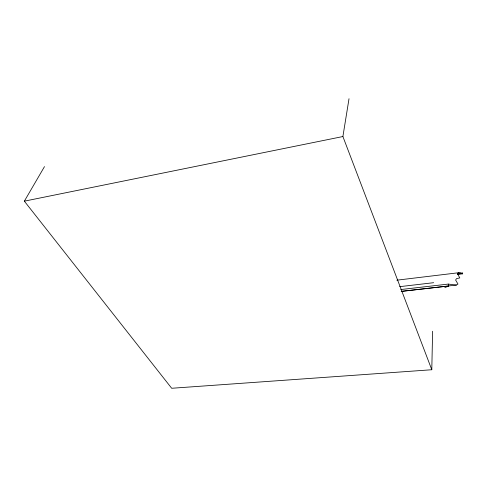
<?xml version="1.0" encoding="UTF-8"?>
<svg xmlns="http://www.w3.org/2000/svg" width="487" height="487" viewBox="0 0 487 487"><rect width="100%" height="100%" fill="white"/><g stroke="black" fill="none" stroke-linecap="round" stroke-linejoin="round"><path stroke-width="0.73" d="M44.487 166.609L24.35 201.168L171.692 388.273L431.792 369.743L432.608 331.245M431.792 369.743L342.897 136.537L349.015 98.727M459.612 273.244L462.638 272.878L462.65 273.81L458.766 272.72L457.439 273.597L459.789 277.937L456.502 278.625L455.637 280.062L457.957 284.037L456.374 285.065L401.3 291.354M444.832 287.592L448.746 286.009L448.271 284.085L400.783 289.552M24.35 201.168L342.897 136.537M396.85 280.177L458.766 272.72M457.457 273.384L460.477 273.018M457.616 273.998L461.384 273.548M457.372 274.443L462.65 273.81M399.699 286.66L433.637 282.697M401.191 291.433L448.746 286.009M448.271 284.085L456.374 285.065"/></g></svg>
